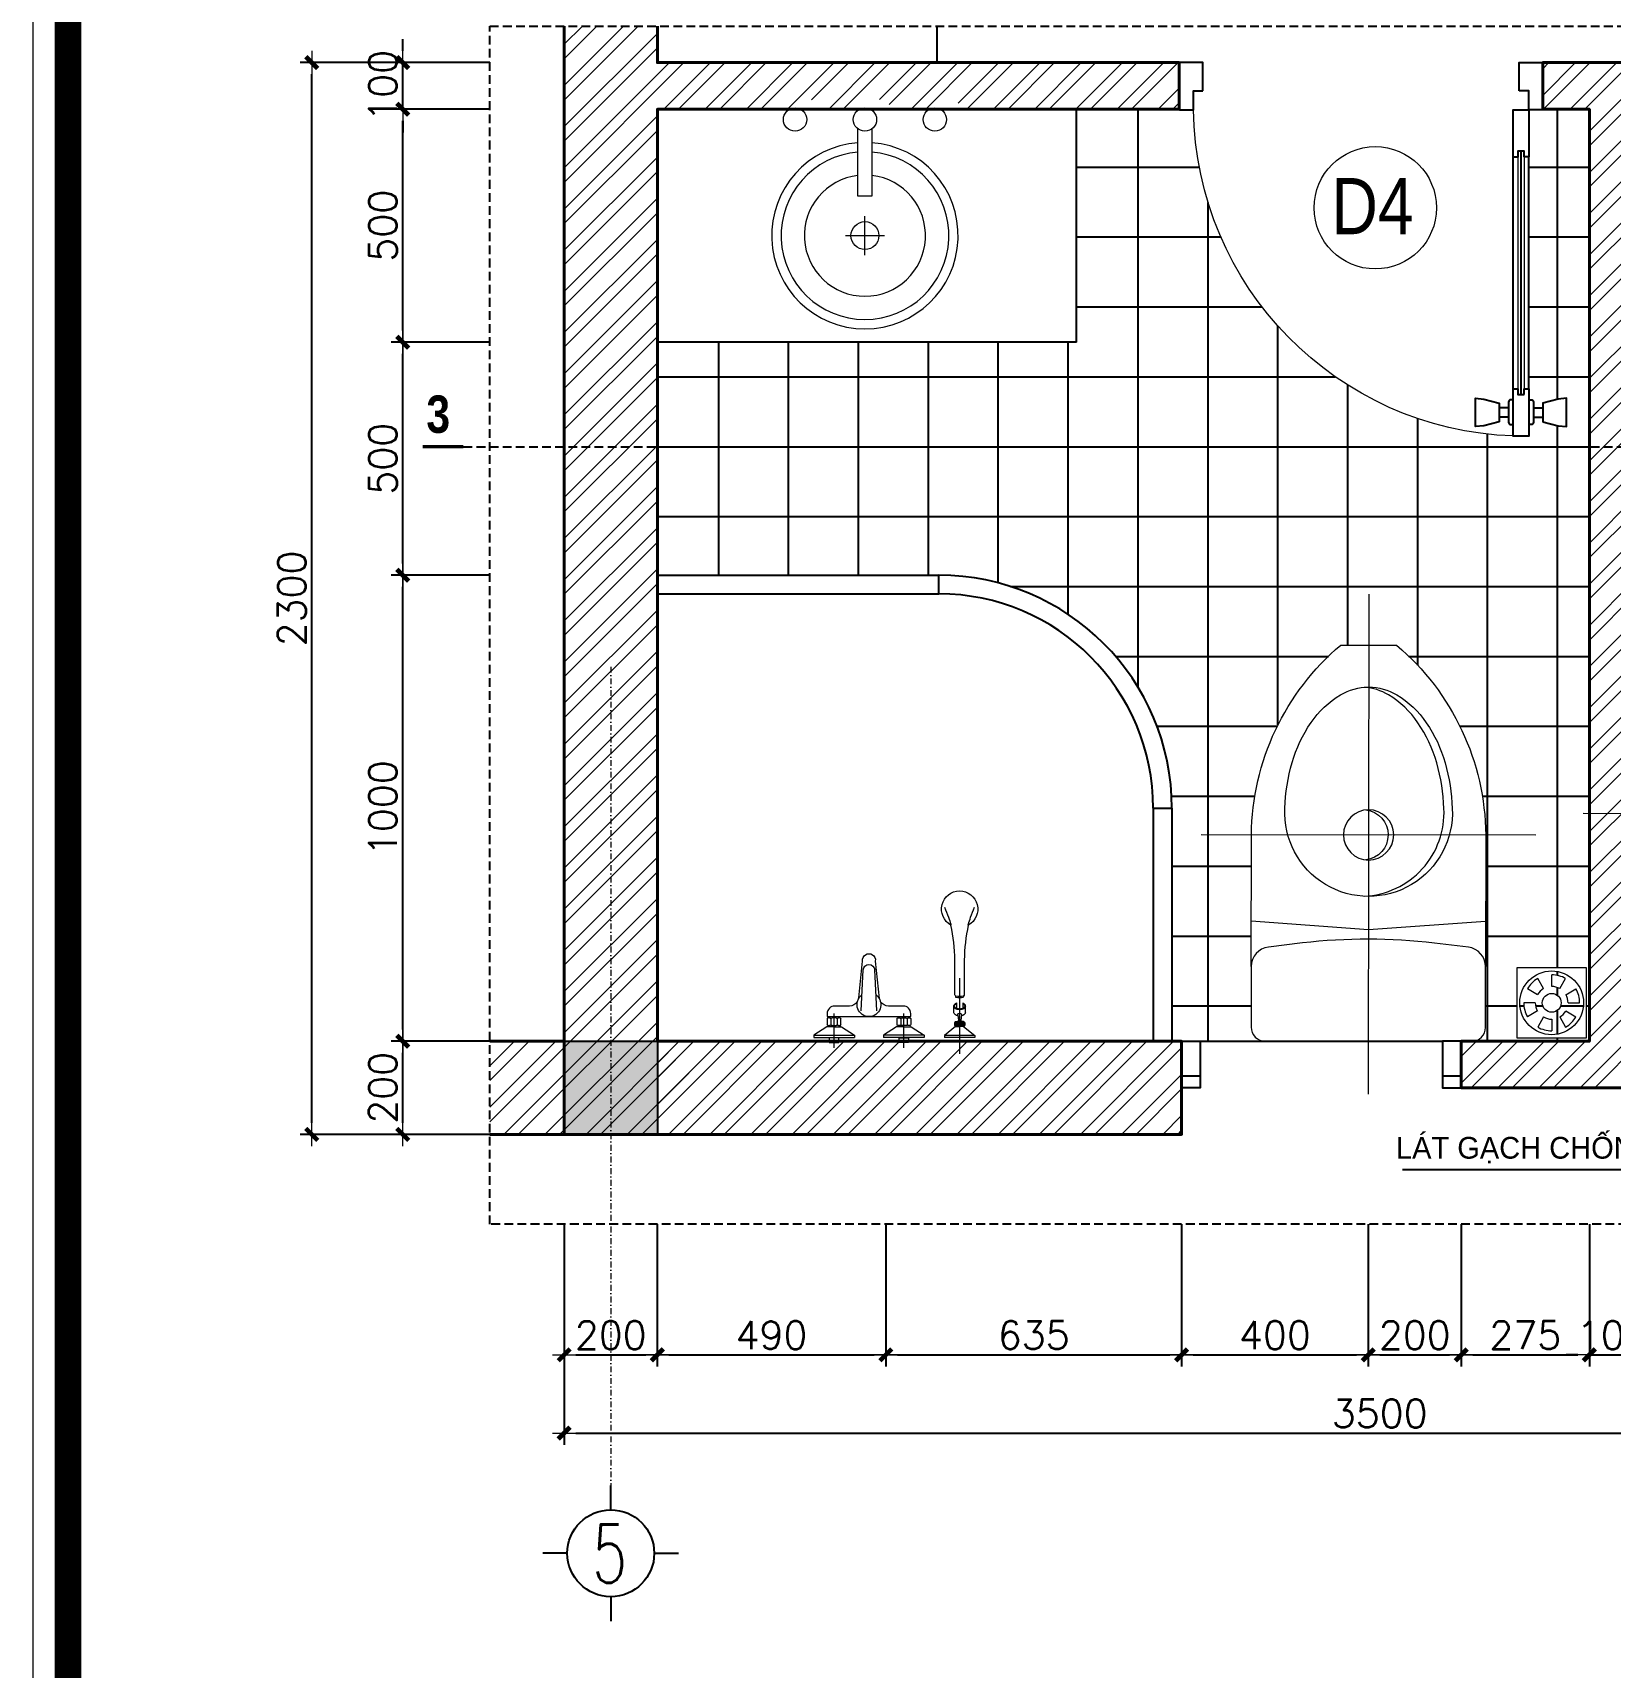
# Model space of a CAD drawing. Header units: millimetres. Extents: x 615730 to 2792744, y 139412 to 597571.
# Drawn here: x 1441678 to 1455219, y 228594 to 242624 of the extents above; entities that cross this region are included whole.
import ezdxf
from ezdxf.enums import TextEntityAlignment as Align

# ---------------------------------------------------------------- set-up
doc = ezdxf.new("R2010")
doc.units = ezdxf.units.MM
doc.header["$MEASUREMENT"] = 0
doc.header["$PDMODE"] = 34
doc.linetypes.add('DASHDOT', pattern=[1, 0.5, -0.25, 0, -0.25])
doc.linetypes.add('HIDDEN', pattern=[0.375, 0.25, -0.125])
doc.layers.get('0').update_dxf_attribs({"lineweight": 5})
for name, color, linetype, lineweight in [('1', 1, 'Continuous', 40), ('1L', 1, 'Continuous', 9), ('AN_0.20', 2, 'Continuous', 20), ('AN_CUA', 51, 'Continuous', 15), ('CHITIET', 144, 'Continuous', 5), ('NETNGOAITUONG', 1, 'Continuous', 40), ('NTHAY1', 61, 'Continuous', 25), ('thay', 7, 'Continuous', 15), ('TIM TRUC', 149, 'DASHDOT', 9), ('TUONG', 6, 'Continuous', 35), ('VATDUNG', 33, 'Continuous', 13), ('VLIEU', 250, 'Continuous', 9)]:
    doc.layers.add(name, color=color, linetype=linetype, lineweight=lineweight)
for name, color, linetype in [('AN_TEXT', 254, 'Continuous'), ('CUA', 132, 'Continuous'), ('DUT', 250, 'HIDDEN'), ('H', 252, 'Continuous'), ('HACH', 250, 'Continuous'), ('LAYER18', 1, 'Continuous'), ('NET MANH', 252, 'Continuous'), ('NETCAT', 4, 'Continuous'), ('TEXT', 2, 'Continuous'), ('THBI-VS', 1, 'Continuous'), ('VL', 155, 'Continuous')]:
    doc.layers.add(name, color=color, linetype=linetype)
doc.styles.add('CHUHOA', font='')
doc.styles.add('romans', font='romans.shx', dxfattribs={"height": 240})
doc.styles.get("Standard").update_dxf_attribs({"font": ''})
doc.styles.get('CHUHOA').set_extended_font_data('.VnAvantH')
doc.styles.get('Standard').set_extended_font_data('VNI-Avo')
doc.dimstyles.new('1-50', dxfattribs={"dimtxt": 200, "dimasz": 100, "dimexe": 100, "dimexo": 0, "dimgap": 50, "dimtad": 1, "dimdec": 0, "dimlfac": 0.25, "dimzin": 0, "dimdsep": 46, "dimtxsty": 'romans', "dimblk": ']', "dimcen": 0, "dimdle": 100, "dimclrd": 148, "dimclre": 148, "dimclrt": 2, "dimadec": 0, "dimazin": 0, "dimtfac": 1.111111, "dimtdec": 0, "dimtix": 1, "dimtmove": 2, "dimatfit": 3, "dimldrblk": ']', "dimfxl": 200, "dimtolj": 1, "dimtzin": 0, "dimarcsym": 0})
doc.dimstyles.new('100', dxfattribs={"dimtxt": 200, "dimasz": 100, "dimexe": 100, "dimexo": 0, "dimgap": 50, "dimtad": 1, "dimdec": 0, "dimdsep": 46, "dimtxsty": 'romans', "dimblk": ']', "dimcen": 50, "dimdle": 100, "dimclrd": 148, "dimclre": 148, "dimclrt": 2, "dimadec": 0, "dimazin": 0, "dimtfac": 0.4, "dimtdec": 0, "dimtix": 1, "dimtmove": 2, "dimatfit": 3, "dimldrblk": ']', "dimfxl": 150, "dimtvp": 0.004, "dimtolj": 1, "dimarcsym": 0})
pattern_1 = [(45, (-1278460.26, -928078.7), (-176.776695, 176.776695), []), (45, (-1278460.26, -927953.7), (-176.776695, 176.776695), [])]

# ---------------------------------------------------------------- blocks, each defined once
blk = doc.blocks.new('A$C15981CF1')
at = {"color": 8, "linetype": 'Continuous'}
for p, q in [((81, 101.2), (81, 598.8)), ((97.5, 611.2), (97.5, 88.8)), ((114.1, 101.2), (114.1, 598.7)), ((70.9, 60.7), (50.6, 60.7)), ((70.9, 40.5), (50.6, 40.5)), ((124.2, 60.7), (144.5, 60.7)), ((124.2, 40.5), (144.5, 40.5))]:
    blk.add_line(p, q, dxfattribs=at)
for points in [[(101.2, 740.5), (101.2, 801.3), (50.6, 801.3), (50.6, 700), (81, 700), (81, 740.5)], [(780, 740.5), (780, 801.3), (830.6, 801.3), (830.6, 700), (800.3, 700), (800.3, 740.5)], [(81, 598.8), (90.9, 598.8), (90.9, 611.2), (104.2, 611.2), (104.2, 598.7), (114.1, 598.7), (114.1, 700), (81, 700)], [(50.6, 30.4), (17.6, 21.8), (0, 20.2), (0, 81), (17.6, 79.4), (50.6, 70.9)], [(90.9, 88.8), (90.9, 101.2), (81, 101.2), (81, 0), (114.1, 0), (114.1, 101.3), (104.2, 101.3), (104.2, 88.8)], [(144.5, 30.4), (177.5, 21.8), (195.1, 20.2), (195.1, 81), (177.5, 79.4), (144.5, 70.9)]]:
    blk.add_lwpolyline(points, close=True, dxfattribs=at)
for points in [[(81, 78), (75.9, 78, 0.414214), (70.9, 72.9), (70.9, 29.7, 0.414214), (75.9, 24.6), (81, 24.6)], [(114.1, 78), (119.2, 78, -0.414214), (124.2, 72.9), (124.2, 29.7, -0.414214), (119.2, 24.6), (114.1, 24.6)]]:
    blk.add_lwpolyline(points, format="xyb", dxfattribs=at)
at = {"layer": '1L', "color": 8, "linetype": 'Continuous'}
for p, q in [((90.9, 611.2), (90.9, 88.8)), ((104.2, 611.2), (104.2, 88.8))]:
    blk.add_line(p, q, dxfattribs=at)
at = {"layer": '1L', "color": 8}
blk.add_arc((89.9, 710.1), 710.4, 271.9486, 359.1894, dxfattribs=at)
blk = doc.blocks.new('A$C1697067F')
at = {"layer": 'NETCAT', "color": 8, "linetype": 'Continuous'}
blk.add_blockref('A$C15981CF1', (0, 0), dxfattribs=at)
blk = doc.blocks.new('c2')
at = {"layer": 'VATDUNG'}
for p, q in [((-81361.1, -39557.6), (-81361.1, -39641.9)), ((-81319, -39599.8), (-81403.3, -39599.8))]:
    blk.add_line(p, q, dxfattribs=at)
blk.add_lwpolyline([(-81376.1, -39828.9), (-81376.1, -39684.4), (-81346.1, -39684.4), (-81346.1, -39828.9)], dxfattribs=at)
for centre, radius in [((-81361.1, -39599.8), 30), ((-81511.1, -39848.9), 25), ((-81361.1, -39848.9), 25), ((-81211.1, -39848.9), 25)]:
    blk.add_circle(centre, radius, dxfattribs=at)
for radius, start, end in [(200, 274.3012, 265.6988), (180, 274.7802, 265.2198), (130, 276.6258, 263.3742)]:
    blk.add_arc((-81361.1, -39599.8), radius, start, end, dxfattribs=at)
blk = doc.blocks.new('GA')
at = {"layer": 'VATDUNG', "ltscale": 3}
for p, q in [((-17.5, 30.4), (-30, 52)), ((0, 35.1), (0, 60)), ((17.5, 30.4), (30, 52)), ((-35.1, 0), (-60, 0)), ((-30.4, 17.5), (-52, 30)), ((30.4, 17.5), (52, 30)), ((-30.4, -17.5), (-52, -30)), ((-17.5, -30.4), (-30, -52)), ((0, -35.1), (0, -60)), ((17.5, -30.4), (30, -52)), ((30.4, -17.5), (52, -30)), ((35.1, 0), (60, 0))]:
    blk.add_line(p, q, dxfattribs=at)
blk.add_lwpolyline([(-75, -75), (75, -75), (75, 75), (-75, 75)], close=True, dxfattribs=at)
for radius in [68.4, 20.2]:
    blk.add_circle((0, 0), radius, dxfattribs=at)
for radius, start, end in [(60, 120, 150), (60, 60, 90), (60, 180, 210), (35.1, 180, 210), (35.1, 120, 150), (35.1, 60, 90), (35.1, 0, 30), (60, 0, 30), (35.1, 240, 270), (35.1, 300, 330), (60, 300, 330), (60, 240, 270)]:
    blk.add_arc((0, 0), radius, start, end, dxfattribs=at)
blk = doc.blocks.new('vtt2')
at = {"layer": 'VATDUNG'}
for p, q in [((-10.1, 0), (10.1, 0)), ((10.1, 0), (10.1, -10.1)), ((139.9, 0), (139.9, -10.1)), ((160.1, 0), (139.9, 0)), ((-43.6, -15.6), (-43.6, -11)), ((-43.6, -11), (43.6, -11)), ((-15.7, -33.5), (-43.6, -15.6)), ((-43.6, -15.6), (43.6, -15.6)), ((0, -33.5), (-15.7, -33.5)), ((-13, -36.7), (-13.6, -33.5)), ((10.1, -10.1), (-10.1, -10.1)), ((0, -33.5), (15.7, -33.5)), ((13, -36.7), (13.6, -33.5)), ((15.7, -33.5), (43.6, -15.6)), ((43.6, -15.6), (43.6, -11)), ((106.4, -15.6), (106.4, -11)), ((193.6, -11), (106.4, -11)), ((134.3, -33.5), (106.4, -15.6)), ((193.6, -15.6), (106.4, -15.6)), ((150, -33.5), (134.3, -33.5)), ((137, -36.7), (136.4, -33.5)), ((139.9, -10.1), (160.1, -10.1)), ((150, -33.5), (165.7, -33.5)), ((163, -36.7), (163.6, -33.5)), ((165.7, -33.5), (193.6, -15.6)), ((193.6, -15.6), (193.6, -11)), ((237.1, -15.3), (237.1, -11)), ((301.9, -11), (237.1, -11)), ((260.9, -34.8), (237.1, -15.3)), ((301.9, -15.3), (237.1, -15.3)), ((260.9, -34.8), (269.5, -34.8)), ((278.1, -34.8), (269.5, -34.8)), ((278.1, -34.8), (301.9, -15.3)), ((301.9, -15.3), (301.9, -11)), ((-14.8, -50.8), (-14.8, -38.7)), ((-12.8, -36.7), (-9.6, -36.7)), ((-9.1, -55.9), (-9.1, -52.7)), ((-6.9, -52.1), (-6.9, -37.3)), ((-4.3, -36.7), (4.3, -36.7)), ((4.3, -52.8), (-4.3, -52.8)), ((6.9, -52.1), (6.9, -37.3)), ((9.1, -55.9), (9.1, -52.7)), ((9.6, -36.7), (12.8, -36.7)), ((12.8, -52.8), (9.6, -52.8)), ((14.8, -38.7), (14.8, -50.8)), ((57.9, -68.1), (62.6, -155.9)), ((92.1, -68.1), (87.4, -155.9)), ((135.2, -38.7), (135.2, -50.8)), ((140.4, -36.7), (137.2, -36.7)), ((137.2, -52.8), (140.4, -52.8)), ((140.9, -55.9), (140.9, -52.7)), ((143.1, -52.1), (143.1, -37.3)), ((154.3, -36.7), (145.7, -36.7)), ((145.7, -52.8), (154.3, -52.8)), ((156.9, -52.1), (156.9, -37.3)), ((159.1, -55.9), (159.1, -52.7)), ((162.8, -36.7), (159.6, -36.7)), ((164.8, -50.8), (164.8, -38.7)), ((257, -65), (257, -78.4)), ((280.5, -36.6), (258.5, -36.6)), ((258.5, -43.3), (258.5, -36.6)), ((258.5, -43.3), (280.5, -43.3)), ((260.9, -45.1), (269.5, -45.1)), ((265.7, -59.9), (267.2, -47.3)), ((278.1, -45.1), (269.5, -45.1)), ((273.3, -59.9), (271.8, -47.3)), ((280.5, -43.3), (280.5, -36.6)), ((282, -65), (282, -78.4))]:
    blk.add_line(p, q, dxfattribs=at)
at = {"layer": 'VATDUNG', "linetype": 'Continuous'}
for p, q in [((0, 10.9), (0, -62.4)), ((150, 10.9), (150, -62.4)), ((269.5, -138.3), (269.5, 24)), ((259.5, -43.3), (259.5, -36.6)), ((260.5, -43.3), (260.5, -36.6)), ((261.5, -43.3), (261.5, -36.6)), ((262.5, -43.3), (262.5, -36.6)), ((263.5, -43.3), (263.5, -36.6)), ((264.5, -43.3), (264.5, -36.6)), ((265.5, -43.3), (265.5, -36.6)), ((266.5, -43.3), (266.5, -36.6)), ((267.5, -43.3), (267.5, -36.6)), ((268.5, -43.3), (268.5, -36.6)), ((269.5, -43.3), (269.5, -36.6)), ((270.5, -43.3), (270.5, -36.6)), ((271.5, -43.3), (271.5, -36.6)), ((272.5, -43.3), (272.5, -36.6)), ((273.5, -43.3), (273.5, -36.6)), ((274.5, -43.3), (274.5, -36.6)), ((275.5, -43.3), (275.5, -36.6)), ((276.5, -43.3), (276.5, -36.6)), ((277.5, -43.3), (277.5, -36.6)), ((278.5, -43.3), (278.5, -36.6)), ((279.5, -43.3), (279.5, -36.6)), ((262.9, -85.1), (262.9, -73.3)), ((276.1, -85.1), (276.1, -73.3))]:
    blk.add_line(p, q, dxfattribs=at)
at = {"layer": 'VATDUNG'}
for points in [[(-10.1, -10.1), (-10.1, 0)], [(160.1, -10.1), (160.1, 0)]]:
    blk.add_lwpolyline(points, dxfattribs=at)
for points in [[(-9.6, -52.8), (-12.8, -52.8, -0.414214), (-14.8, -50.8)], [(52.9, -94.7, -0.076151), (50, -87.5, 0.253452), (33.2, -78.4), (1.3, -78.4, -0.414214), (-14.7, -62.4), (-14.7, -55.9), (164.7, -55.9), (164.7, -62.4, -0.414214), (148.7, -78.4), (116.8, -78.4, 0.253452), (100, -87.5, -0.076151), (97.1, -94.7)], [(159.6, -52.8), (162.8, -52.8, 0.414214), (164.8, -50.8)], [(266, -57.5, 0.018576), (264.5, -57.8, 0.076901), (260.7, -59.4, 0.107156), (257.9, -62.2, 0.146395), (257, -65, 0.146395)], [(282, -65, 0.146395), (281.1, -62.2, 0.107156), (278.3, -59.4, 0.076901), (274.5, -57.8, 0.018576), (273, -57.5, 0.063925)], [(53.1, -96.3), (61.4, -174.7, 1.184895), (88.6, -174.7), (97, -94.9)], [(261.6, -99.8, 0.24616), (259.5, -102.6), (259.5, -176.9, -0.04738), (251, -252.2, 3.957386), (288, -252.2, -0.04738), (279.5, -176.9), (279.5, -102.6, 0.182299), (278.2, -100.3, 0.036518), (277.4, -96.9, 0.144549), (261.6, -96.9, 0.036518), (260.8, -100.3)], [(269.5, -70.5, 0.063925), (264.5, -71.2, 0.076901), (260.7, -72.8, 0.107156), (257.9, -75.6, 0.146395), (257, -78.4, 0.146395), (257.9, -81.2, 0.107156), (260.7, -83.9, 0.045668), (262.9, -85.1, 0.063925)], [(276.1, -85.1, 0.045668), (278.3, -83.9, 0.107156), (281.1, -81.2, 0.146395), (282, -78.4, 0.146395), (281.1, -75.6, 0.107156), (278.3, -72.8, 0.076901), (274.5, -71.2, 0.063925), (269.5, -70.5, 0.063925)]]:
    blk.add_lwpolyline(points, format="xyb", dxfattribs=at)
at = {"layer": 'VATDUNG', "linetype": 'Continuous'}
for points in [[(269.5, -72, 0.063925), (264.9, -72.6, 0.076901), (261.5, -74.1, 0.107156), (259.1, -76.4, 0.146395), (258.5, -78.4, 0.146395), (259.1, -80.3, 0.107156), (261.5, -82.7, 0.033209), (262.9, -83.4, 0.063925)], [(276.1, -83.4, 0.033209), (277.5, -82.7, 0.107156), (279.9, -80.3, 0.146395), (280.5, -78.4, 0.146395), (279.9, -76.4, 0.107156), (277.5, -74.1, 0.076901), (274.1, -72.6, 0.063925), (269.5, -72, 0.063925)]]:
    blk.add_lwpolyline(points, format="xyb", dxfattribs=at)
at = {"layer": 'VATDUNG'}
for centre, radius, start, end in [((261.3, -36.3), 1.64, 104.0487, 187.5065), ((277.7, -36.3), 1.64, 352.4935, 75.9513), ((-12.8, -38.7), 2, 90, 180), ((-22.8, -97.2), 61.9, 75.1734, 77.7048), ((-22.8, 7.7), 61.9, 282.2952, 284.8266), ((8.9, -97.2), 61.9, 102.2952, 104.8266), ((8.9, 7.7), 61.9, 255.1734, 257.7048), ((-8.9, -97.2), 61.9, 75.1734, 77.7048), ((-8.9, 7.7), 61.9, 282.2952, 284.8266), ((22.8, -97.2), 61.9, 102.2952, 104.8266), ((22.8, 7.7), 61.9, 255.1734, 257.7048), ((12.8, -38.7), 2, 0, 90), ((12.8, -50.8), 2, 270, 0), ((75, -81.6), 25.7, 346.8148, 193.1852), ((137.2, -38.7), 2, 90, 180), ((137.2, -50.8), 2, 180, 270), ((127.2, -97.2), 61.9, 75.1734, 77.7048), ((127.2, 7.7), 61.9, 282.2952, 284.8266), ((158.9, -97.2), 61.9, 102.2952, 104.8266), ((158.9, 7.7), 61.9, 255.1734, 257.7048), ((141.1, -97.2), 61.9, 75.1734, 77.7048), ((141.1, 7.7), 61.9, 282.2952, 284.8266), ((172.8, -97.2), 61.9, 102.2952, 104.8266), ((172.8, 7.7), 61.9, 255.1734, 257.7048), ((162.8, -38.7), 2, 0, 90), ((261.3, -43.6), 1.64, 172.4935, 255.9513), ((269.1, -43.3), 4.42, 204.1816, 274.5789), ((268, -60.2), 2.4, 173.0536, 247.3092), ((269.5, -56.7), 6.2, 247.3092, 292.6908), ((269.9, -43.3), 4.42, 265.4211, 335.8184), ((271, -60.2), 2.4, 292.6908, 6.9464), ((277.7, -43.6), 1.64, 284.0487, 7.5065), ((75, -81.6), 25.7, 210.604, 233.5986), ((33.2, -98.4), 20, 6.0147, 10.6781), ((75, -81.6), 25.7, 306.4014, 329.396), ((116.8, -98.4), 20, 169.3219, 173.9853), ((269.5, -126.6), 28, 73.5498, 106.4502), ((275.8, -103.2), 3.78, 49.8361, 63.8259), ((75, -155.3), 12.4, 183.071, 356.929), ((-23251, 9104.2), 25297.4, 338.19981, 338.25273), ((31.2, -193.6), 227.5, 340.6929, 344.5981), ((-141.1, -169.6), 400.7, 347.8411, 348.1128), ((680.1, -169.6), 400.7, 191.8872, 192.1589), ((507.8, -193.6), 227.5, 195.4019, 199.3071), ((23790, 9104.2), 25297.4, 201.74727, 201.80019)]:
    blk.add_arc(centre, radius, start, end, dxfattribs=at)
blk = doc.blocks.new(']')
for p, q in [((1, 0), (-1, 0)), ((0, 1), (0, -1))]:
    blk.add_line(p, q)
at = {"color": 9, "const_width": 0.4}
blk.add_lwpolyline([(-0.51, -0.51), (0.51, 0.51)], dxfattribs=at)
blk = doc.blocks.new('*D2878')
at = {"layer": 'DEFPOINTS', "color": 0, "ltscale": 10, "transparency": 16777216}
for p in [(1444854, 233968), (1445601, 233968), (1445601, 233168)]:
    blk.add_point(p, dxfattribs=at)
at = {"layer": 'VLIEU', "color": 148, "lineweight": -2, "ltscale": 10, "transparency": 16777216}
for p, q in [((1445601, 233968), (1444754, 233968)), ((1444854, 233268), (1444854, 233868)), ((1445601, 233168), (1444754, 233168))]:
    blk.add_line(p, q, dxfattribs=at)
at = {"layer": 'VLIEU', "color": 148, "lineweight": -2, "ltscale": 10, "transparency": 16777216, "xscale": 100, "yscale": 100, "zscale": 100}
for p, rotation in [((1444854, 233968), 90), ((1444854, 233168), 270)]:
    blk.add_blockref(']', p, dxfattribs=dict(at, rotation=rotation))
at = {"layer": 'VLIEU', "color": 2, "ltscale": 10, "transparency": 16777216, "insert": (1444684, 233568), "char_height": 240, "attachment_point": 5, "rotation": 90, "style": 'romans'}
blk.add_mtext('\\A1;200', dxfattribs=at)
blk = doc.blocks.new('*D2879')
at = {"layer": 'DEFPOINTS', "color": 0, "ltscale": 10, "transparency": 16777216}
for p in [(1444854, 237968), (1445601, 237968), (1445601, 233968)]:
    blk.add_point(p, dxfattribs=at)
at = {"layer": 'VLIEU', "color": 148, "lineweight": -2, "ltscale": 10, "transparency": 16777216}
for p, q in [((1445601, 237968), (1444754, 237968)), ((1444854, 234068), (1444854, 237868)), ((1445601, 233968), (1444754, 233968))]:
    blk.add_line(p, q, dxfattribs=at)
at = {"layer": 'VLIEU', "color": 148, "lineweight": -2, "ltscale": 10, "transparency": 16777216, "xscale": 100, "yscale": 100, "zscale": 100}
for p, rotation in [((1444854, 237968), 90), ((1444854, 233968), 270)]:
    blk.add_blockref(']', p, dxfattribs=dict(at, rotation=rotation))
at = {"layer": 'VLIEU', "color": 2, "ltscale": 10, "transparency": 16777216, "insert": (1444684, 235968), "char_height": 240, "attachment_point": 5, "rotation": 90, "style": 'romans'}
blk.add_mtext('\\A1;1000', dxfattribs=at)
blk = doc.blocks.new('*D2880')
at = {"layer": 'DEFPOINTS', "color": 0, "ltscale": 10, "transparency": 16777216}
for p in [(1444854, 239968), (1445601, 239968), (1445601, 237968)]:
    blk.add_point(p, dxfattribs=at)
at = {"layer": 'VLIEU', "color": 148, "lineweight": -2, "ltscale": 10, "transparency": 16777216}
for p, q in [((1445601, 239968), (1444754, 239968)), ((1444854, 238068), (1444854, 239868)), ((1445601, 237968), (1444754, 237968))]:
    blk.add_line(p, q, dxfattribs=at)
at = {"layer": 'VLIEU', "color": 148, "lineweight": -2, "ltscale": 10, "transparency": 16777216, "xscale": 100, "yscale": 100, "zscale": 100}
for p, rotation in [((1444854, 239968), 90), ((1444854, 237968), 270)]:
    blk.add_blockref(']', p, dxfattribs=dict(at, rotation=rotation))
at = {"layer": 'VLIEU', "color": 2, "ltscale": 10, "transparency": 16777216, "insert": (1444684, 238968), "char_height": 240, "attachment_point": 5, "rotation": 90, "style": 'romans'}
blk.add_mtext('\\A1;500', dxfattribs=at)
blk = doc.blocks.new('*D2881')
at = {"layer": 'DEFPOINTS', "color": 0, "ltscale": 10, "transparency": 16777216}
for p in [(1444854, 241968), (1445601, 241968), (1445601, 239968)]:
    blk.add_point(p, dxfattribs=at)
at = {"layer": 'VLIEU', "color": 148, "lineweight": -2, "ltscale": 10, "transparency": 16777216}
for p, q in [((1445601, 241968), (1444754, 241968)), ((1444854, 240068), (1444854, 241868)), ((1445601, 239968), (1444754, 239968))]:
    blk.add_line(p, q, dxfattribs=at)
at = {"layer": 'VLIEU', "color": 148, "lineweight": -2, "ltscale": 10, "transparency": 16777216, "xscale": 100, "yscale": 100, "zscale": 100}
for p, rotation in [((1444854, 241968), 90), ((1444854, 239968), 270)]:
    blk.add_blockref(']', p, dxfattribs=dict(at, rotation=rotation))
at = {"layer": 'VLIEU', "color": 2, "ltscale": 10, "transparency": 16777216, "insert": (1444684, 240968), "char_height": 240, "attachment_point": 5, "rotation": 90, "style": 'romans'}
blk.add_mtext('\\A1;500', dxfattribs=at)
blk = doc.blocks.new('*D2882')
at = {"layer": 'DEFPOINTS', "color": 0, "ltscale": 10, "transparency": 16777216}
for p in [(1444854, 242368), (1445601, 242368), (1445601, 241968)]:
    blk.add_point(p, dxfattribs=at)
at = {"layer": 'VLIEU', "color": 148, "lineweight": -2, "ltscale": 10, "transparency": 16777216}
for p, q in [((1444854, 242468), (1444854, 242568)), ((1445601, 242368), (1444754, 242368)), ((1444854, 241968), (1444854, 242368)), ((1445601, 241968), (1444754, 241968)), ((1444854, 241868), (1444854, 241768))]:
    blk.add_line(p, q, dxfattribs=at)
at = {"layer": 'VLIEU', "color": 148, "lineweight": -2, "ltscale": 10, "transparency": 16777216, "xscale": 100, "yscale": 100, "zscale": 100}
for p, rotation in [((1444854, 242368), 270), ((1444854, 241968), 90)]:
    blk.add_blockref(']', p, dxfattribs=dict(at, rotation=rotation))
at = {"layer": 'VLIEU', "color": 2, "ltscale": 10, "transparency": 16777216, "insert": (1444684, 242168), "char_height": 240, "attachment_point": 5, "rotation": 90, "style": 'romans'}
blk.add_mtext('\\A1;100', dxfattribs=at)
blk = doc.blocks.new('*D2883')
at = {"layer": 'DEFPOINTS', "color": 0, "ltscale": 10, "transparency": 16777216}
for p in [(1444073, 242368), (1445601, 242368), (1445601, 233168)]:
    blk.add_point(p, dxfattribs=at)
at = {"layer": 'VLIEU', "color": 148, "lineweight": -2, "ltscale": 10, "transparency": 16777216}
for p, q in [((1445601, 242368), (1443973, 242368)), ((1444073, 233268), (1444073, 242268)), ((1445601, 233168), (1443973, 233168))]:
    blk.add_line(p, q, dxfattribs=at)
at = {"layer": 'VLIEU', "color": 148, "lineweight": -2, "ltscale": 10, "transparency": 16777216, "xscale": 100, "yscale": 100, "zscale": 100}
for p, rotation in [((1444073, 242368), 90), ((1444073, 233168), 270)]:
    blk.add_blockref(']', p, dxfattribs=dict(at, rotation=rotation))
at = {"layer": 'VLIEU', "color": 2, "ltscale": 10, "transparency": 16777216, "insert": (1443903, 237768), "char_height": 240, "attachment_point": 5, "rotation": 90, "style": 'romans'}
blk.add_mtext('\\A1;2300', dxfattribs=at)
blk = doc.blocks.new('*D2884')
at = {"layer": 'DEFPOINTS', "color": 0, "ltscale": 10, "transparency": 16777216}
for p in [(1446239, 232398), (1447039, 232398), (1447039, 231276)]:
    blk.add_point(p, dxfattribs=at)
at = {"layer": 'VLIEU', "color": 148, "lineweight": -2, "ltscale": 10, "transparency": 16777216}
for p, q in [((1446239, 232398), (1446239, 231176)), ((1447039, 232398), (1447039, 231176)), ((1446339, 231276), (1446939, 231276))]:
    blk.add_line(p, q, dxfattribs=at)
at = {"layer": 'VLIEU', "color": 148, "lineweight": -2, "ltscale": 10, "transparency": 16777216, "xscale": 100, "yscale": 100, "zscale": 100, "rotation": 180}
blk.add_blockref(']', (1446239, 231276), dxfattribs=at)
at = {"layer": 'VLIEU', "color": 148, "lineweight": -2, "ltscale": 10, "transparency": 16777216, "xscale": 100, "yscale": 100, "zscale": 100}
blk.add_blockref(']', (1447039, 231276), dxfattribs=at)
at = {"layer": 'VLIEU', "color": 2, "ltscale": 10, "transparency": 16777216, "insert": (1446639, 231446), "char_height": 240, "attachment_point": 5, "style": 'romans'}
blk.add_mtext('\\A1;200', dxfattribs=at)
blk = doc.blocks.new('*D2885')
at = {"layer": 'DEFPOINTS', "color": 0, "ltscale": 10, "transparency": 16777216}
for p in [(1447039, 232398), (1449000, 232398), (1449000, 231276)]:
    blk.add_point(p, dxfattribs=at)
at = {"layer": 'VLIEU', "color": 148, "lineweight": -2, "ltscale": 10, "transparency": 16777216}
for p, q in [((1447039, 232398), (1447039, 231176)), ((1449000, 232398), (1449000, 231176)), ((1447139, 231276), (1448900, 231276))]:
    blk.add_line(p, q, dxfattribs=at)
at = {"layer": 'VLIEU', "color": 148, "lineweight": -2, "ltscale": 10, "transparency": 16777216, "xscale": 100, "yscale": 100, "zscale": 100, "rotation": 180}
blk.add_blockref(']', (1447039, 231276), dxfattribs=at)
at = {"layer": 'VLIEU', "color": 148, "lineweight": -2, "ltscale": 10, "transparency": 16777216, "xscale": 100, "yscale": 100, "zscale": 100}
blk.add_blockref(']', (1449000, 231276), dxfattribs=at)
at = {"layer": 'VLIEU', "color": 2, "ltscale": 10, "transparency": 16777216, "insert": (1448019, 231446), "char_height": 240, "attachment_point": 5, "style": 'romans'}
blk.add_mtext('\\A1;490', dxfattribs=at)
blk = doc.blocks.new('*D2886')
at = {"layer": 'DEFPOINTS', "color": 0, "ltscale": 10, "transparency": 16777216}
for p in [(1449000, 232398), (1451539, 232398), (1451539, 231276)]:
    blk.add_point(p, dxfattribs=at)
at = {"layer": 'VLIEU', "color": 148, "lineweight": -2, "ltscale": 10, "transparency": 16777216}
for p, q in [((1449000, 232398), (1449000, 231176)), ((1451539, 232398), (1451539, 231176)), ((1449100, 231276), (1451439, 231276))]:
    blk.add_line(p, q, dxfattribs=at)
at = {"layer": 'VLIEU', "color": 148, "lineweight": -2, "ltscale": 10, "transparency": 16777216, "xscale": 100, "yscale": 100, "zscale": 100, "rotation": 180}
blk.add_blockref(']', (1449000, 231276), dxfattribs=at)
at = {"layer": 'VLIEU', "color": 148, "lineweight": -2, "ltscale": 10, "transparency": 16777216, "xscale": 100, "yscale": 100, "zscale": 100}
blk.add_blockref(']', (1451539, 231276), dxfattribs=at)
at = {"layer": 'VLIEU', "color": 2, "ltscale": 10, "transparency": 16777216, "insert": (1450269, 231446), "char_height": 240, "attachment_point": 5, "style": 'romans'}
blk.add_mtext('\\A1;635', dxfattribs=at)
blk = doc.blocks.new('*D2887')
at = {"layer": 'DEFPOINTS', "color": 0, "ltscale": 10, "transparency": 16777216}
for p in [(1451539, 232398), (1453141, 232398), (1453141, 231276)]:
    blk.add_point(p, dxfattribs=at)
at = {"layer": 'VLIEU', "color": 148, "lineweight": -2, "ltscale": 10, "transparency": 16777216}
for p, q in [((1451539, 232398), (1451539, 231176)), ((1453141, 232398), (1453141, 231176)), ((1451639, 231276), (1453041, 231276))]:
    blk.add_line(p, q, dxfattribs=at)
at = {"layer": 'VLIEU', "color": 148, "lineweight": -2, "ltscale": 10, "transparency": 16777216, "xscale": 100, "yscale": 100, "zscale": 100, "rotation": 180}
blk.add_blockref(']', (1451539, 231276), dxfattribs=at)
at = {"layer": 'VLIEU', "color": 148, "lineweight": -2, "ltscale": 10, "transparency": 16777216, "xscale": 100, "yscale": 100, "zscale": 100}
blk.add_blockref(']', (1453141, 231276), dxfattribs=at)
at = {"layer": 'VLIEU', "color": 2, "ltscale": 10, "transparency": 16777216, "insert": (1452340, 231446), "char_height": 240, "attachment_point": 5, "style": 'romans'}
blk.add_mtext('\\A1;400', dxfattribs=at)
blk = doc.blocks.new('*D2888')
at = {"layer": 'DEFPOINTS', "color": 0, "ltscale": 10, "transparency": 16777216}
for p in [(1453141, 232398), (1453939, 232398), (1453939, 231276)]:
    blk.add_point(p, dxfattribs=at)
at = {"layer": 'VLIEU', "color": 148, "lineweight": -2, "ltscale": 10, "transparency": 16777216}
for p, q in [((1453141, 232398), (1453141, 231176)), ((1453939, 232398), (1453939, 231176)), ((1453241, 231276), (1453839, 231276))]:
    blk.add_line(p, q, dxfattribs=at)
at = {"layer": 'VLIEU', "color": 148, "lineweight": -2, "ltscale": 10, "transparency": 16777216, "xscale": 100, "yscale": 100, "zscale": 100, "rotation": 180}
blk.add_blockref(']', (1453141, 231276), dxfattribs=at)
at = {"layer": 'VLIEU', "color": 148, "lineweight": -2, "ltscale": 10, "transparency": 16777216, "xscale": 100, "yscale": 100, "zscale": 100}
blk.add_blockref(']', (1453939, 231276), dxfattribs=at)
at = {"layer": 'VLIEU', "color": 2, "ltscale": 10, "transparency": 16777216, "insert": (1453540, 231446), "char_height": 240, "attachment_point": 5, "style": 'romans'}
blk.add_mtext('\\A1;200', dxfattribs=at)
blk = doc.blocks.new('*D2889')
at = {"layer": 'DEFPOINTS', "color": 0, "ltscale": 10, "transparency": 16777216}
for p in [(1455039, 232398), (1455439, 232398), (1455439, 231276)]:
    blk.add_point(p, dxfattribs=at)
at = {"layer": 'VLIEU', "color": 148, "lineweight": -2, "ltscale": 10, "transparency": 16777216}
for p, q in [((1455039, 232398), (1455039, 231176)), ((1455439, 232398), (1455439, 231176)), ((1454939, 231276), (1454839, 231276)), ((1455039, 231276), (1455439, 231276)), ((1455539, 231276), (1455639, 231276))]:
    blk.add_line(p, q, dxfattribs=at)
at = {"layer": 'VLIEU', "color": 148, "lineweight": -2, "ltscale": 10, "transparency": 16777216, "xscale": 100, "yscale": 100, "zscale": 100}
blk.add_blockref(']', (1455039, 231276), dxfattribs=at)
at = {"layer": 'VLIEU', "color": 148, "lineweight": -2, "ltscale": 10, "transparency": 16777216, "xscale": 100, "yscale": 100, "zscale": 100, "rotation": 180}
blk.add_blockref(']', (1455439, 231276), dxfattribs=at)
at = {"layer": 'VLIEU', "color": 2, "ltscale": 10, "transparency": 16777216, "insert": (1455239, 231446), "char_height": 240, "attachment_point": 5, "style": 'romans'}
blk.add_mtext('\\A1;100', dxfattribs=at)
blk = doc.blocks.new('A$C7FCA254A')
at = {"layer": 'VLIEU', "extrusion": (-1.22461e-16, 4.94336e-30, -1)}
for points in [[(-410.4, 570), (-409.8, 0)], [(-557.6, 484.3), (-571.6, 284.8), (-557.2, 85.3)], [(0, 285.4), (-851.7, 284.5)]]:
    blk.add_lwpolyline(points, dxfattribs=at)
for points in [[(-634.1, 85.3), (-409.9, 85.5, 0.218492), (-87, 237.8), (-87.1, 332.8, 0.218492), (-410.3, 484.5), (-634.5, 484.3)], [(-514.6, 277.8, -0.414259), (-365.1, 413.4, -0.060335), (-287.3, 401.1, -0.081386), (-219.1, 369.1, -0.106971), (-171.7, 318.9, -0.116903), (-158.6, 278.1, -0.116903)]]:
    blk.add_lwpolyline(points, format="xyb", dxfattribs=at)
for points in [[(-761.4, 108.9), (-761.8, 460.4, -0.414214), (-738, 484.2), (-634.5, 484.3, -0.379919), (-601.4, 455), (-594.5, 397.1, -0.059314), (-594.2, 172.5), (-601.1, 114.6, -0.379919), (-634.1, 85.3), (-737.6, 85.2, -0.414214)], [(-365.1, 427.6, 1.051391), (-364.8, 142.5, 0.060335), (-287, 154.9, 0.081386), (-218.9, 187, 0.106971), (-171.6, 237.3, 0.136416), (-158.3, 285.3, 0.136416), (-171.7, 333.2, 0.106971), (-219.1, 383.4, 0.081386), (-287.3, 415.4, 0.060335)]]:
    blk.add_lwpolyline(points, format="xyb", close=True, dxfattribs=at)
blk.add_circle((-410.1, 285), 42.8, dxfattribs=at)
blk.add_arc((-410.1, 275.5), 42.8, 6.4388, 173.68, dxfattribs=at)
blk = doc.blocks.new('A$C27AD62B1')
at = {"layer": 'NETCAT', "rotation": 90}
blk.add_blockref('A$C7FCA254A', (570, 0), dxfattribs=at)
blk = doc.blocks.new('*D2894')
at = {"layer": 'DEFPOINTS', "color": 0, "ltscale": 10, "transparency": 16777216}
for p in [(1453939, 232398), (1455039, 232398), (1455039, 231276)]:
    blk.add_point(p, dxfattribs=at)
at = {"layer": 'VLIEU', "color": 148, "lineweight": -2, "ltscale": 10, "transparency": 16777216}
for p, q in [((1453939, 232398), (1453939, 231176)), ((1455039, 232398), (1455039, 231176)), ((1454039, 231276), (1454939, 231276))]:
    blk.add_line(p, q, dxfattribs=at)
at = {"layer": 'VLIEU', "color": 148, "lineweight": -2, "ltscale": 10, "transparency": 16777216, "xscale": 100, "yscale": 100, "zscale": 100, "rotation": 180}
blk.add_blockref(']', (1453939, 231276), dxfattribs=at)
at = {"layer": 'VLIEU', "color": 148, "lineweight": -2, "ltscale": 10, "transparency": 16777216, "xscale": 100, "yscale": 100, "zscale": 100}
blk.add_blockref(']', (1455039, 231276), dxfattribs=at)
at = {"layer": 'VLIEU', "color": 2, "ltscale": 10, "transparency": 16777216, "insert": (1454489, 231446), "char_height": 240, "attachment_point": 5, "style": 'romans'}
blk.add_mtext('\\A1;275', dxfattribs=at)
blk = doc.blocks.new('*D2895')
at = {"layer": 'DEFPOINTS', "color": 0, "ltscale": 10, "transparency": 16777216}
for p in [(1446239, 232398), (1460239, 232398), (1460239, 230604)]:
    blk.add_point(p, dxfattribs=at)
at = {"layer": 'VLIEU', "color": 148, "lineweight": -2, "ltscale": 10, "transparency": 16777216}
for p, q in [((1446239, 232398), (1446239, 230504)), ((1460239, 232398), (1460239, 230504)), ((1446339, 230604), (1460139, 230604))]:
    blk.add_line(p, q, dxfattribs=at)
at = {"layer": 'VLIEU', "color": 148, "lineweight": -2, "ltscale": 10, "transparency": 16777216, "xscale": 100, "yscale": 100, "zscale": 100, "rotation": 180}
blk.add_blockref(']', (1446239, 230604), dxfattribs=at)
at = {"layer": 'VLIEU', "color": 148, "lineweight": -2, "ltscale": 10, "transparency": 16777216, "xscale": 100, "yscale": 100, "zscale": 100}
blk.add_blockref(']', (1460239, 230604), dxfattribs=at)
at = {"layer": 'VLIEU', "color": 2, "ltscale": 10, "transparency": 16777216, "insert": (1453239, 230774), "char_height": 240, "attachment_point": 5, "style": 'romans'}
blk.add_mtext('\\A1;3500', dxfattribs=at)
blk = doc.blocks.new('tt')
at = {"layer": 'CUA'}
for p, q in [((0, -159), (0, 50)), ((-373, -532), (-582, -532)), ((373, -532), (582, -532)), ((0, -905), (0, -1114))]:
    blk.add_line(p, q, dxfattribs=at)
blk.add_circle((0, -532), 373, dxfattribs=at)

msp = doc.modelspace()

# ---------------------------------------------------------------- hatches: boundary and pattern name
at = {"layer": 'VLIEU', "ltscale": 10}
h = msp.add_hatch(dxfattribs=at)
h.set_pattern_fill('STEEL', color=256, scale=2000, style=0)
h.set_pattern_definition(pattern_1)
edge = h.paths.add_edge_path()
edge.add_line((1447039.4, 242681.4), (1446239.4, 242681.4))
edge.add_line((1446239.4, 242681.4), (1446239.4, 233967.6))
edge.add_line((1446239.4, 233967.6), (1445601.4, 233967.6))
edge.add_line((1445601.4, 233967.6), (1445601.4, 233167.5))
edge.add_line((1445601.4, 233167.5), (1451539.4, 233167.6))
edge.add_line((1451539.4, 233167.6), (1451539.4, 233967.6))
edge.add_line((1451539.4, 233967.6), (1447039.4, 233967.6))
edge.add_line((1447039.4, 233967.6), (1447039.4, 241967.6))
edge.add_line((1447039.4, 241967.6), (1448250.2, 241967.6))
edge.add_arc((1448348.7, 241950.4), 100, 9.87302, 170.12698, ccw=False)
edge.add_line((1448447.2, 241967.6), (1448850.2, 241967.6))
edge.add_arc((1448948.7, 241950.4), 100, 9.87302, 170.12698, ccw=False)
edge.add_line((1449047.2, 241967.6), (1449450.2, 241967.6))
edge.add_arc((1449548.7, 241950.4), 100, 9.87302, 170.12698, ccw=False)
edge.add_line((1449647.2, 241967.6), (1451519.4, 241967.6))
edge.add_line((1451519.4, 241967.6), (1451519.4, 242367.6))
edge.add_line((1451519.4, 242367.6), (1447039.4, 242367.6))
edge.add_line((1447039.4, 242367.6), (1447039.4, 242681.4))
h = msp.add_hatch(dxfattribs=at)
h.set_pattern_fill('STEEL', color=256, scale=2000, style=0)
h.set_pattern_definition(pattern_1)
h.paths.add_polyline_path([(1455439.4, 239171.6), (1455439.4, 241967.6), (1455839.4, 241967.6), (1455839.4, 242367.6), (1455039.4, 242367.6), (1454639.4, 242367.6), (1454639.4, 241967.6), (1455039.4, 241967.6), (1455039.4, 233967.6), (1453939.3, 233967.6), (1453939.3, 233567.6), (1456539.4, 233567.6), (1456539.4, 233967.6), (1455439.4, 233967.6), (1455439.4, 237345.8), (1455437.9, 237345.8), (1455437.9, 237604.9), (1455439.4, 237604.9), (1455439.4, 237779.1), (1455437.9, 237779.1), (1455437.9, 237913), (1455393.9, 237913), (1455393.9, 237993.7), (1455437.9, 237993.7), (1455437.9, 238127.6), (1455439.4, 238127.6), (1455439.4, 238379.1), (1455437.9, 238379.1), (1455437.9, 238513), (1455393.9, 238513), (1455393.9, 238593.7), (1455437.9, 238593.7), (1455437.9, 238727.6), (1455439.4, 238727.6)])
h.paths.add_polyline_path([(1460239.4, 242681.4), (1459839.4, 242681.4), (1459839.4, 242367.6), (1458959.4, 242367.6), (1458959.4, 241967.6), (1459439.4, 241967.6), (1459439.4, 233967.6), (1460239.4, 233967.6)])
h = msp.add_hatch(dxfattribs=at)
h.set_pattern_fill('STEEL', color=256, scale=2000, style=0)
h.set_pattern_definition(pattern_1)
h.paths.add_polyline_path([(1451539.4, 233167.6), (1451539.4, 233967.6), (1449195.9, 233967.6), (1449195.9, 233956.3), (1449115.3, 233956.3), (1449115.3, 233967.6), (1448595.9, 233967.6), (1448595.9, 233956.3), (1448515.3, 233956.3), (1448515.3, 233967.6), (1447839.4, 233967.6), (1447039.3, 233967.6), (1447039.3, 233167.6)])
h.paths.add_polyline_path([(1445601.4, 233967.6), (1445601.4, 233167.5), (1446239.3, 233167.5), (1446239.3, 233967.6)])

# ---------------------------------------------------------------- linework, layer by layer
at = {"layer": 'AN_0.20', "color": 3}
msp.add_circle((1453201.5, 241121.4), 525, dxfattribs=at)
at = {"layer": 'AN_CUA', "ltscale": 2}
for p, q in [((1453779.3, 233967.6), (1451699.3, 233967.6)), ((1453779.3, 233963.6), (1451699.3, 233963.6))]:
    msp.add_line(p, q, dxfattribs=at)
at = {"layer": 'CUA', "color": 3}
for points in [[(1451539.4, 233967.6), (1451699.4, 233967.6), (1451699.4, 233567.6), (1451539.4, 233567.6)], [(1453939.3, 233967.6), (1453779.3, 233967.6), (1453779.3, 233567.6), (1453939.3, 233567.6)]]:
    msp.add_lwpolyline(points, close=True, dxfattribs=at)
at = {"layer": 'DUT', "color": 2, "ltscale": 300}
msp.add_lwpolyline([(1445601.4, 242681.4), (1461101.6, 242681.4), (1461101.6, 232397.9), (1445601.4, 232397.9)], close=True, dxfattribs=at)
at = {"layer": 'DUT', "color": 5, "ltscale": 300}
msp.add_lwpolyline([(1445375.3, 239071.1), (1463780.7, 239071.1)], dxfattribs=at)
at = {"layer": 'H', "const_width": 227.1}
msp.add_lwpolyline([(1441980.4, 218543), (1486335.9, 218543), (1486335.9, 249728.1), (1441980.4, 249728.1)], close=True, dxfattribs=at)
at = {"layer": 'HACH'}
for p, q in [((1451165.9, 237004.5), (1451165.9, 241967.6)), ((1454765.9, 239478.7), (1454765.9, 241967.6)), ((1450635.4, 241471.1), (1451690.8, 241471.1)), ((1454517.9, 241471.1), (1455039.4, 241471.1)), ((1451765.9, 233967.6), (1451765.9, 241168)), ((1450635.4, 240871.1), (1451875.6, 240871.1)), ((1454517.9, 240871.1), (1455039.4, 240871.1)), ((1450635.4, 240271.1), (1452229.2, 240271.1)), ((1454517.9, 240271.1), (1455039.4, 240271.1)), ((1452365.9, 236682.5), (1452365.9, 240106.4)), ((1447565.9, 237967.6), (1447565.9, 239967.6)), ((1448165.9, 237967.6), (1448165.9, 239967.6)), ((1448765.9, 237967.6), (1448765.9, 239967.6)), ((1449365.9, 237967.6), (1449365.9, 239967.6)), ((1449965.9, 237901.4), (1449965.9, 239967.6)), ((1450565.9, 237631.1), (1450565.9, 239967.6)), ((1447039.4, 239671.1), (1452858.1, 239671.1)), ((1454517.9, 239671.1), (1455039.4, 239671.1)), ((1452965.9, 237367.3), (1452965.9, 239599.6)), ((1453565.9, 237194.5), (1453565.9, 239313)), ((1454765.9, 234597.6), (1454765.9, 239251.2)), ((1454165.9, 233967.6), (1454165.9, 239178.9)), ((1447039.4, 239071.1), (1455039.4, 239071.1)), ((1447039.4, 238471.1), (1455039.4, 238471.1)), ((1450069.4, 237871.1), (1455039.4, 237871.1)), ((1450972.6, 237271.1), (1452798.9, 237271.1)), ((1453490.5, 237271.1), (1455039.4, 237271.1)), ((1451327.9, 236671.1), (1452360.3, 236671.1)), ((1453927.8, 236671.1), (1455039.4, 236671.1)), ((1451453, 236071.1), (1452167.1, 236071.1)), ((1454120.2, 236071.1), (1455039.4, 236071.1)), ((1451455.7, 235471.1), (1452137.7, 235471.1)), ((1454148.7, 235471.1), (1455039.4, 235471.1)), ((1451455.7, 234871.1), (1452137.1, 234871.1)), ((1454148.1, 234871.1), (1455039.4, 234871.1)), ((1454765.9, 234532.2), (1454765.9, 234566.4)), ((1454765.9, 234360.5), (1454765.9, 234428.3)), ((1451455.7, 234271.1), (1452136.5, 234271.1)), ((1454147.4, 234271.1), (1454415.4, 234271.1)), ((1454443.1, 234271.1), (1454476.8, 234271.1)), ((1454577.6, 234271.1), (1454639.1, 234271.1)), ((1454765.9, 234028.7), (1454765.9, 234234.6)), ((1454791.6, 234271.1), (1454987.6, 234271.1)), ((1455015.4, 234271.1), (1455039.4, 234271.1)), ((1452365.9, 233967.6), (1452365.9, 233968.4)), ((1452965.9, 233967.6), (1452965.9, 233967.8)), ((1454765.9, 233967.6), (1454765.9, 233997.6)), ((1451539.4, 233671.1), (1451699.4, 233671.1)), ((1453779.4, 233671.1), (1453939.3, 233671.1))]:
    msp.add_line(p, q, dxfattribs=at)
at = {"layer": 'LAYER18', "ltscale": 10, "const_width": 30}
msp.add_lwpolyline([(1445023.6, 239071.1), (1445375.3, 239071.1)], dxfattribs=at)
at = {"layer": 'NET MANH'}
msp.add_lwpolyline([(1446239.3, 233967.6), (1447039.3, 233967.6), (1447039.3, 233167.6), (1446239.3, 233167.6)], close=True, dxfattribs=at)
msp.add_solid([(1446239.3, 233167.6), (1447039.3, 233167.6), (1446239.3, 233967.6), (1447039.3, 233967.6)], dxfattribs=at)
at = {"layer": 'NETNGOAITUONG'}
for p, q in [((1447039.4, 241967.6), (1447039.4, 233967.6)), ((1446239.3, 233967.6), (1446239.3, 233167.6)), ((1451539.4, 233967.6), (1451539.4, 233567.6))]:
    msp.add_line(p, q, dxfattribs=at)
for points in [[(1445601.4, 233167.5), (1451539.4, 233167.6), (1451539.4, 233167.6), (1451539.4, 233167.6), (1451539.4, 233167.6), (1451539.4, 233167.6), (1451539.4, 233967.6), (1447839.4, 233967.6), (1447039.4, 233967.6), (1447039.4, 241967.6), (1451519.4, 241967.6), (1451519.4, 242367.6), (1447039.4, 242367.6), (1447039.4, 242681.4)], [(1446239.4, 242681.4), (1446239.4, 233967.6), (1445601.4, 233967.6)], [(1453939.3, 233567.6), (1456539.4, 233567.6), (1456539.4, 233967.6), (1455439.4, 233967.6), (1455439.4, 239171.6), (1455439.4, 239171.6), (1455439.4, 241967.6), (1455439.4, 241967.6), (1455439.4, 241967.6), (1455839.4, 241967.6), (1455839.4, 242367.6), (1455039.4, 242367.6), (1455039.4, 242367.6), (1454639.4, 242367.6), (1454639.4, 241967.6), (1455039.4, 241967.6), (1455039.4, 233967.6), (1453939.3, 233967.6), (1453939.3, 233567.6)]]:
    msp.add_lwpolyline(points, dxfattribs=at)
at = {"layer": 'thay', "linetype": 'Continuous'}
msp.add_lwpolyline([(1441677.7, 218240.2), (1486638.7, 218240.2), (1486638.7, 250030.8), (1441677.7, 250030.8)], close=True, dxfattribs=at)
at = {"layer": 'TIM TRUC', "ltscale": 100}
msp.add_line((1446639.3, 237182.1), (1446639.3, 230155.3), dxfattribs=at)
at = {"layer": 'VL', "ltscale": 10}
for p, q in [((1449438.5, 242681.4), (1449438.5, 242367.6)), ((1450635.4, 239967.6), (1450635.4, 241970.2)), ((1450635.4, 239967.6), (1447039.4, 239967.6)), ((1447039.4, 237967.6), (1449455.7, 237967.6)), ((1449455.7, 237807.6), (1449455.7, 237967.6)), ((1447039.4, 237807.6), (1449455.7, 237807.6)), ((1451295.7, 235967.6), (1451295.7, 233967.6)), ((1451295.7, 235967.6), (1451455.7, 235967.6)), ((1451455.7, 235967.6), (1451455.7, 233967.6))]:
    msp.add_line(p, q, dxfattribs=at)
for radius in [2000, 1840]:
    msp.add_arc((1449455.7, 235967.6), radius, 0, 90, dxfattribs=at)

# ---------------------------------------------------------------- block references
at = {"layer": '1', "xscale": 4, "yscale": 4, "zscale": 4}
msp.add_blockref('GA', (1454715.4, 234297.6), dxfattribs=at)
at = {"layer": 'CHITIET', "xscale": 5.040000000037253, "yscale": 5.040000000037253, "zscale": 5.040000000037253}
for p, rotation in [((1454579.9, 237806), 180), ((1459277.7, 234482.4), 90)]:
    msp.add_blockref('A$C27AD62B1', p, dxfattribs=dict(at, rotation=rotation))
at = {"layer": 'CUA'}
msp.add_blockref('tt', (1446639.3, 230105.3), dxfattribs=at)
at = {"layer": 'NETCAT', "linetype": 'Continuous', "xscale": -4, "yscale": 4, "zscale": 4}
msp.add_blockref('A$C1697067F', (1454841.9, 239162.4), dxfattribs=at)
at = {"layer": 'THBI-VS', "yscale": 4, "zscale": 4, "rotation": 180}
for name, p, xscale in [('c2', (1123376.8, 82483.4), 4), ('vtt2', (1448555.6, 233956.3), -4)]:
    msp.add_blockref(name, p, dxfattribs=dict(at, xscale=xscale))

# ---------------------------------------------------------------- texts
at = {"layer": 'AN_TEXT', "ltscale": 2, "insert": (1453178, 241377.3), "char_height": 482.4, "width": 363.45, "attachment_point": 2, "style": 'romans'}
msp.add_mtext('{\\fVNI-Helve-Condense|b0|i0|c0|p2;D4}', dxfattribs=at)
at = {"layer": 'NTHAY1', "insert": (1445260.4, 239510.7, 5.9), "char_height": 320, "width": 22738.24, "attachment_point": 3}
msp.add_mtext('{\\fVNI-Helve-Condense|b1|i0|c0|p2;3}', dxfattribs=at)
at = {"layer": 'TEXT', "style": 'CHUHOA'}
msp.add_text('l¸t g¹ch chèng tr¬n 200x200', height=186.32, dxfattribs=at).set_placement((1453378.9, 232960.2))
at = {"layer": 'TUONG', "style": 'romans', "width": 0.7}
msp.add_text('5', height=500, dxfattribs=at).set_placement((1446630, 229320.5), align=Align.CENTER)

# ---------------------------------------------------------------- dimensions: what is measured, and where the dimension line sits
at = {"layer": 'VLIEU', "ltscale": 10}
for base, p1, p2, picture, middle in [((1444072.7, 242367.6), (1445601.4, 233167.5), (1445601.4, 242367.6), '*D2883', (1443902.7, 237767.6)), ((1444854, 242367.6), (1445601.4, 241967.6), (1445601.4, 242367.6), '*D2882', (1444684, 242167.6)), ((1444854, 241967.6), (1445601.4, 239967.6), (1445601.4, 241967.6), '*D2881', (1444684, 240967.6)), ((1444854, 239967.6), (1445601.4, 237967.6), (1445601.4, 239967.6), '*D2880', (1444684, 238967.6)), ((1444854, 237967.6), (1445601.4, 233967.6), (1445601.4, 237967.6), '*D2879', (1444684, 235967.6)), ((1444854, 233967.6), (1445601.4, 233167.5), (1445601.4, 233967.6), '*D2878', (1444684, 233567.6))]:
    dim = msp.add_linear_dim(base=base, p1=p1, p2=p2, angle=90, dimstyle='1-50', dxfattribs=at)
    dim.commit()
    dim.dimension.update_dxf_attribs({"geometry": picture, "text_midpoint": middle})
for base, p1, p2, picture, middle in [((1447039.4, 231275.6), (1446239.3, 232397.9), (1447039.4, 232397.9), '*D2884', (1446639.3, 231445.6)), ((1460239.3, 230603.8), (1446239.3, 232397.9), (1460239.3, 232397.9), '*D2895', (1453239.3, 230773.8)), ((1448999.6, 231275.6), (1447039.4, 232397.9), (1448999.6, 232397.9), '*D2885', (1448019.5, 231445.6)), ((1451539.4, 231275.6), (1448999.6, 232397.9), (1451539.4, 232397.9), '*D2886', (1450269.5, 231445.6)), ((1453141, 231275.6), (1451539.4, 232397.9), (1453141, 232397.9), '*D2887', (1452340.2, 231445.6)), ((1453939.3, 231275.6), (1453141, 232397.9), (1453939.3, 232397.9), '*D2888', (1453540.2, 231445.6)), ((1455039.4, 231275.6), (1453939.3, 232397.9), (1455039.4, 232397.9), '*D2894', (1454489.4, 231445.6)), ((1455439.4, 231275.6), (1455039.4, 232397.9), (1455439.4, 232397.9), '*D2889', (1455239.4, 231445.6))]:
    dim = msp.add_linear_dim(base=base, p1=p1, p2=p2, dimstyle='1-50', dxfattribs=at)
    dim.commit()
    dim.dimension.update_dxf_attribs({"geometry": picture, "text_midpoint": middle})

# ---------------------------------------------------------------- leaders
at = {"layer": 'HACH'}
msp.add_leader([(1458365.9, 234504.3), (1457716.6, 232863.7), (1453433.6, 232863.7)], dimstyle='100', override={"dimtad": 0}, dxfattribs=at)

doc.saveas('drawing.dxf')
